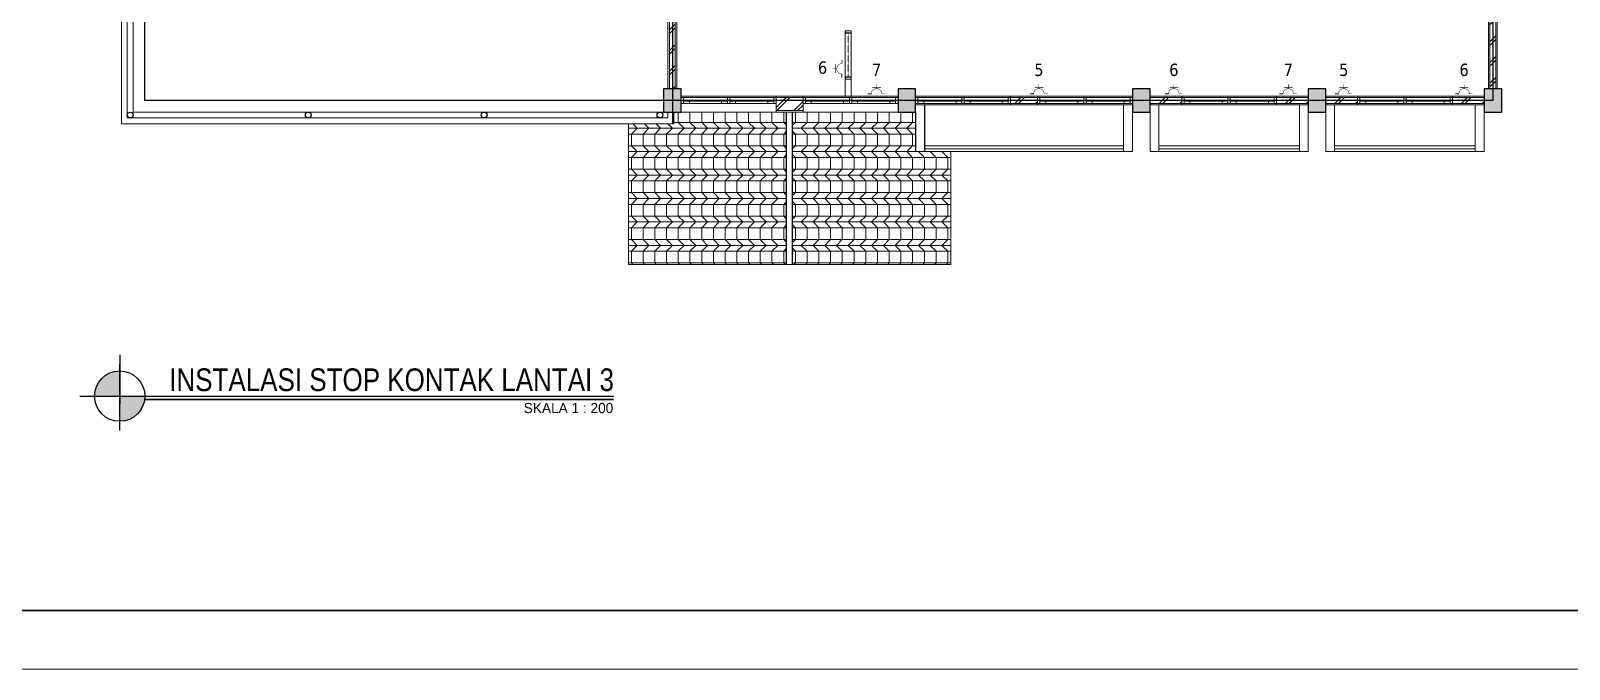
# Model space of a CAD drawing. Header units: millimetres. Extents: x -17012 to 17775, y -5570 to 5430.
# Drawn here: x 9222 to 14471, y -5570 to -3390 of the extents above; entities that cross this region are included whole.
import ezdxf
from ezdxf.enums import TextEntityAlignment as Align

# ---------------------------------------------------------------- set-up
doc = ezdxf.new("R2010")
doc.units = ezdxf.units.MM
doc.linetypes.add('HIDDEN', pattern=[0.375, 0.25, -0.125])
for name, color, linetype, lineweight in [('ars', 11, 'Continuous', 5), ('DENAH', 7, 'Continuous', 0), ('dinding', 5, 'Continuous', 15), ('GRS KOP', 1, 'Continuous', 35), ('KOLOM', 1, 'Continuous', 30), ('kop', 7, 'Continuous', 20), ('kus', 63, 'Continuous', 15), ('LAMPU-LISTRIK', 22, 'Continuous', 0), ('lan', 7, 'Continuous', 15), ('Notasi', 2, 'Continuous', 20), ('PARTISI', 190, 'Continuous', 9), ('SANITAIR', 4, 'Continuous', 5), ('sol kol', 8, 'Continuous', 0)]:
    doc.layers.add(name, color=color, linetype=linetype, lineweight=lineweight)
doc.layers.add('as', color=1, linetype='Continuous', plot=False)
doc.layers.add('D1', color=1, linetype='Continuous')
doc.layers.add('HT', color=8, linetype='Continuous')
doc.styles.add('BARU', font='complex.shx')
doc.styles.add('NOT', font='ARIALN.TTF')
doc.styles.get("Standard").update_dxf_attribs({"font": 'arial.ttf'})
doc.styles.add('style2', font='verdana.ttf')
doc.styles.add('tahoma', font='tahoma.ttf')

# ---------------------------------------------------------------- blocks, each defined once
blk = doc.blocks.new('K1')
at = {"layer": 'KOLOM'}
blk.add_lwpolyline([(0.2, 0.15), (-0.2, 0.15), (-0.2, -0.15), (0.2, -0.15), (0.2, 0.15)], dxfattribs=at)
blk = doc.blocks.new('H')
at = {"layer": 'LAMPU-LISTRIK', "ltscale": 2}
blk.add_line((2116771, -303777), (2116700, -303777), dxfattribs=at)
at = {"layer": 'LAMPU-LISTRIK', "ltscale": 2, "const_width": 10}
for points in [[(2116700, -303777), (2116771, -303777)], [(2116970, -303647), (2116790, -303647)], [(2116880, -303647), (2116880, -303577)], [(2117060, -303777), (2116989, -303777)]]:
    blk.add_lwpolyline(points, dxfattribs=at)
blk.add_lwpolyline([(2116989, -303777, 1), (2116771, -303777)], format="xyb", dxfattribs=at)
blk = doc.blocks.new('kop')
at = {"layer": 'GRS KOP'}
blk.add_lwpolyline([(1, 54), (83, 54), (83, 1), (1, 1)], close=True, dxfattribs=at)
at = {"layer": 'kop', "color": 7}
blk.add_line((0, 0), (84, 0), dxfattribs=at)
at = {"layer": 'kop', "style": 'BARU', "flags": 4}
for p, height in [((73.8, 5.4), 0.35), ((80.303, 5.382), 0.25), ((73.8, 4.9), 0.35), ((80.303, 4.882), 0.25), ((73.8, 4.4), 0.35), ((80.303, 4.382), 0.25)]:
    blk.add_attdef('-', p, '', height=height, dxfattribs=at)
at = {"layer": 'kop', "flags": 4}
for tag, p in [('AR-00', (78.057, 2.648)), ('00', (81.238, 2.647))]:
    blk.add_attdef(tag, text='', height=0.35, dxfattribs=at).set_placement(p, align=Align.MIDDLE)

msp = doc.modelspace()

# ---------------------------------------------------------------- hatches: boundary and pattern name
at = {"layer": 'ars'}
h = msp.add_hatch(dxfattribs=at)
h.set_pattern_fill('TEMBOK', color=256, scale=50)
h.set_pattern_definition([(45, (11710.864, -3643.213), (-35.3553, 35.3553), []), (45, (11723.364, -3643.213), (-35.3553, 35.3553), [])])
h.paths.add_polyline_path([(11420.9, -3588.2), (11420.9, -2768.2), (11400.9, -2768.2), (11400.9, -3588.2)])
h = msp.add_hatch(dxfattribs=at)
h.set_pattern_fill('TEMBOK', color=256, scale=50)
h.set_pattern_definition([(45, (11510.864, -3643.213), (-35.3553, 35.3553), []), (45, (11523.364, -3643.213), (-35.3553, 35.3553), [])])
h.paths.add_polyline_path([(14220.9, -3588.2), (14220.9, -2743.2), (14200.9, -2743.2), (14200.9, -3588.2)])
h = msp.add_hatch(dxfattribs=at)
h.set_pattern_fill('TEMBOK', color=256, scale=50)
h.set_pattern_definition([(45, (10908.864, -3943.213), (-35.3553, 35.3553), []), (45, (10921.364, -3943.213), (-35.3553, 35.3553), [])])
h.paths.add_polyline_path([(11856.9, -3618.2), (11764.9, -3618.2), (11764.9, -3663.2), (11856.9, -3663.2)])
h = msp.add_hatch(dxfattribs=at)
h.set_pattern_fill('TEMBOK', color=256, scale=50)
h.set_pattern_definition([(45, (11708.864, -3943.213), (-35.3553, 35.3553), []), (45, (11721.364, -3943.213), (-35.3553, 35.3553), [])])
h.paths.add_polyline_path([(12656.9, -3618.2), (12564.9, -3618.2), (12564.9, -3638.2), (12656.9, -3638.2)])
h = msp.add_hatch(dxfattribs=at)
h.set_pattern_fill('TEMBOK', color=256, scale=50)
h.set_pattern_definition([(45, (12200.864, -3943.213), (-35.3553, 35.3553), []), (45, (12213.364, -3943.213), (-35.3553, 35.3553), [])])
h.paths.add_polyline_path([(13148.9, -3618.2), (13040.9, -3618.2), (13040.9, -3638.2), (13148.9, -3638.2)])
h = msp.add_hatch(dxfattribs=at)
h.set_pattern_fill('TEMBOK', color=256, scale=50)
h.set_pattern_definition([(45, (12632.864, -3943.213), (-35.3553, 35.3553), []), (45, (12645.364, -3943.213), (-35.3553, 35.3553), [])])
h.paths.add_polyline_path([(13580.9, -3618.2), (13472.9, -3618.2), (13472.9, -3638.2), (13580.9, -3638.2)])
h = msp.add_hatch(dxfattribs=at)
h.set_pattern_fill('TEMBOK', color=256, scale=50)
h.set_pattern_definition([(45, (12800.864, -3943.213), (-35.3553, 35.3553), []), (45, (12813.364, -3943.213), (-35.3553, 35.3553), [])])
h.paths.add_polyline_path([(13748.9, -3618.2), (13640.9, -3618.2), (13640.9, -3638.2), (13748.9, -3638.2)])
h = msp.add_hatch(dxfattribs=at)
h.set_pattern_fill('TEMBOK', color=256, scale=50)
h.set_pattern_definition([(45, (13232.864, -3943.213), (-35.3553, 35.3553), []), (45, (13245.364, -3943.213), (-35.3553, 35.3553), [])])
h.paths.add_polyline_path([(14180.9, -3618.2), (14072.9, -3618.2), (14072.9, -3638.2), (14180.9, -3638.2)])
h = msp.add_hatch(dxfattribs=at)
h.set_pattern_fill('PLENTONG', color=256, scale=20, angle=270)
h.set_pattern_definition([(0, (11710.864, -3623.21), (2e-14, 80), []), (0, (11710.864, -3643.21), (2e-14, 80), []), (0, (11710.864, -3663.21), (2e-14, 80), []), (315, (11710.864, -3623.213), (40, -1e-14), [28.2843, -84.853]), (45, (11710.864, -3663.213), (-40, 1e-14), [28.2843, -84.853]), (270, (11710.864, -3663.213), (40, -7e-15), [40, -40])])
h.paths.add_polyline_path([(11800.9, -3668.2), (11415.9, -3668.2), (11415.9, -3708.2), (11260.9, -3708.2), (11260.9, -4188.2), (11800.9, -4188.2)])
h = msp.add_hatch(dxfattribs=at)
h.set_pattern_fill('PLENTONG', color=256, scale=20, angle=90)
h.set_pattern_definition([(180, (11710.864, -3663.21), (-1e-14, -80), []), (180, (11710.864, -3643.21), (-1e-14, -80), []), (180, (11710.864, -3623.21), (-1e-14, -80), []), (135, (11710.864, -3663.213), (-40, 5e-15), [28.2843, -84.8528]), (225, (11710.864, -3623.213), (40, -5e-15), [28.2843, -84.8528]), (90, (11710.864, -3623.213), (-40, 2e-15), [40, -40])])
h.paths.add_polyline_path([(12240.9, -3668.2), (11820.9, -3668.2), (11820.9, -4188.2), (12360.9, -4188.2), (12360.9, -3803.2), (12240.9, -3803.2)])
at = {"layer": 'DENAH'}
for points in [[(9439.2, -4637.9), (9525.7, -4637.9), (9525.7, -4552, 0.416242)], [(9612.2, -4637.9), (9525.7, -4637.9), (9525.7, -4723.8, 0.416242)]]:
    msp.add_hatch(color=256, dxfattribs=at).paths.add_polyline_path(points)
at = {"layer": 'sol kol'}
for points in [[(11380.9, -3588.2), (11380.9, -3668.2), (11440.9, -3668.2), (11440.9, -3588.2)], [(12180.9, -3588.2), (12180.9, -3668.2), (12240.9, -3668.2), (12240.9, -3588.2)], [(12980.9, -3588.2), (12980.9, -3668.2), (13040.9, -3668.2), (13040.9, -3588.2)], [(13580.9, -3588.2), (13580.9, -3668.2), (13640.9, -3668.2), (13640.9, -3588.2)], [(14180.9, -3588.2), (14180.9, -3668.2), (14240.9, -3668.2), (14240.9, -3588.2)]]:
    msp.add_hatch(color=256, dxfattribs=at).paths.add_polyline_path(points)

# ---------------------------------------------------------------- linework, layer by layer
for p, q in [((11800.9, -4188.2), (11800.9, -3668.2)), ((11820.9, -4188.2), (11820.9, -3668.2)), ((12240.9, -3668.2), (12240.9, -3803.2)), ((12270.9, -3643.2), (12270.9, -3803.2))]:
    msp.add_line(p, q)
msp.add_lwpolyline([(9610.9, -1428.2), (11410.9, -1428.2), (11410.9, -3628.2), (9610.9, -3628.2)], close=True)
for centre in [(9560.9, -3678.2), (10168.5, -3678.2), (10768.5, -3678.2), (11368.5, -3678.2)]:
    msp.add_circle(centre, 10)
at = {"layer": 'ars'}
for points in [[(11420.9, -3588.2), (11420.9, -2768.2), (11400.9, -2768.2), (11400.9, -3588.2)], [(14220.9, -3588.2), (14220.9, -2743.2), (14200.9, -2743.2), (14200.9, -3588.2)], [(11856.9, -3618.2), (11764.9, -3618.2), (11764.9, -3663.2), (11856.9, -3663.2)], [(12656.9, -3618.2), (12564.9, -3618.2), (12564.9, -3638.2), (12656.9, -3638.2)], [(13148.9, -3618.2), (13040.9, -3618.2), (13040.9, -3638.2), (13148.9, -3638.2)], [(13580.9, -3618.2), (13472.9, -3618.2), (13472.9, -3638.2), (13580.9, -3638.2)], [(13748.9, -3618.2), (13640.9, -3618.2), (13640.9, -3638.2), (13748.9, -3638.2)], [(14180.9, -3618.2), (14072.9, -3618.2), (14072.9, -3638.2), (14180.9, -3638.2)]]:
    msp.add_lwpolyline(points, close=True, dxfattribs=at)
for points in [[(12950.9, -3783.2), (12270.9, -3783.2)], [(12950.9, -3793.2), (12270.9, -3793.2)], [(13550.9, -3783.2), (13070.9, -3783.2)], [(13550.9, -3793.2), (13070.9, -3793.2)], [(14150.9, -3783.2), (13670.9, -3783.2)], [(14150.9, -3793.2), (13670.9, -3793.2)]]:
    msp.add_lwpolyline(points, dxfattribs=at)
at = {"layer": 'as'}
for points in [[(11410.9, -1428.2), (11410.9, -1348.2), (11410.9, -3708.2)], [(11410.9, -1428.2), (11410.9, -3628.2)], [(14210.9, -1428.2), (14210.9, -3628.2)], [(12210.9, -3628.2), (11410.9, -3628.2)], [(14210.9, -3628.2), (12210.9, -3628.2)]]:
    msp.add_lwpolyline(points, dxfattribs=at)
at = {"layer": 'D1', "color": 7, "const_width": 5.42}
msp.add_lwpolyline([(9611, -4649.7), (11210.8, -4649.7)], dxfattribs=at)
at = {"layer": 'D1', "color": 7}
msp.add_circle((9525.1, -4637.9), 85.9, dxfattribs=at)
at = {"layer": 'dinding'}
for p, q in [((9530.9, -3708.2), (9530.9, -1348.2)), ((9550.9, -3688.2), (9550.9, -1368.2)), ((11395.9, -3668.2), (11395.9, -3688.2)), ((11415.9, -3668.2), (11415.9, -3708.2)), ((11415.9, -3708.2), (9530.9, -3708.2)), ((11395.9, -3688.2), (9550.9, -3688.2))]:
    msp.add_line(p, q, dxfattribs=at)
for points in [[(11425.9, -3588.2), (11425.9, -2768.2), (11395.9, -2768.2), (11395.9, -3588.2)], [(14225.9, -3588.2), (14225.9, -2743.2), (14195.9, -2743.2), (14195.9, -3588.2)], [(11856.9, -3613.2), (11764.9, -3613.2), (11764.9, -3668.2), (11856.9, -3668.2)], [(12656.9, -3613.2), (12564.9, -3613.2), (12564.9, -3643.2), (12656.9, -3643.2)], [(13148.9, -3613.2), (13040.9, -3613.2), (13040.9, -3643.2), (13148.9, -3643.2)], [(13580.9, -3613.2), (13472.9, -3613.2), (13472.9, -3643.2), (13580.9, -3643.2)], [(13748.9, -3613.2), (13640.9, -3613.2), (13640.9, -3643.2), (13748.9, -3643.2)], [(14180.9, -3613.2), (14072.9, -3613.2), (14072.9, -3643.2), (14180.9, -3643.2)]]:
    msp.add_lwpolyline(points, close=True, dxfattribs=at)
at = {"layer": 'HT'}
for p, q in [((9525.7, -4497.1), (9525.7, -4664.9)), ((9525.7, -4754.7), (9525.7, -4529.2)), ((9389.5, -4637.9), (11210.8, -4637.9))]:
    msp.add_line(p, q, dxfattribs=at)
at = {"layer": 'kus'}
for p, q in [((12000.9, -3398.2), (12000.9, -3548.2)), ((12020.9, -3398.2), (12020.9, -3548.2)), ((11598.9, -3618.2), (11448.9, -3618.2)), ((11756.9, -3618.2), (11606.9, -3618.2)), ((11864.9, -3618.2), (12014.9, -3618.2)), ((12022.9, -3618.2), (12172.9, -3618.2)), ((12398.9, -3618.2), (12248.9, -3618.2)), ((12556.9, -3618.2), (12406.9, -3618.2)), ((12664.9, -3618.2), (12814.9, -3618.2)), ((12822.9, -3618.2), (12972.9, -3618.2)), ((13156.9, -3618.2), (13306.9, -3618.2)), ((13314.9, -3618.2), (13464.9, -3618.2)), ((13756.9, -3618.2), (13906.9, -3618.2)), ((13914.9, -3618.2), (14064.9, -3618.2)), ((11598.9, -3631.2), (11448.9, -3631.2)), ((11598.9, -3638.2), (11448.9, -3638.2)), ((11468.9, -3631.2), (11468.9, -3638.2)), ((11578.9, -3631.2), (11578.9, -3638.2)), ((11756.9, -3631.2), (11606.9, -3631.2)), ((11756.9, -3638.2), (11606.9, -3638.2)), ((11626.9, -3631.2), (11626.9, -3638.2)), ((11736.9, -3631.2), (11736.9, -3638.2)), ((11864.9, -3631.2), (12014.9, -3631.2)), ((11864.9, -3638.2), (12014.9, -3638.2)), ((11884.9, -3631.2), (11884.9, -3638.2)), ((11994.9, -3631.2), (11994.9, -3638.2)), ((12022.9, -3631.2), (12172.9, -3631.2)), ((12022.9, -3638.2), (12172.9, -3638.2)), ((12042.9, -3631.2), (12042.9, -3638.2)), ((12152.9, -3631.2), (12152.9, -3638.2)), ((12398.9, -3631.2), (12248.9, -3631.2)), ((12398.9, -3638.2), (12248.9, -3638.2)), ((12268.9, -3631.2), (12268.9, -3638.2)), ((12378.9, -3631.2), (12378.9, -3638.2)), ((12556.9, -3631.2), (12406.9, -3631.2)), ((12556.9, -3638.2), (12406.9, -3638.2)), ((12426.9, -3631.2), (12426.9, -3638.2)), ((12536.9, -3631.2), (12536.9, -3638.2)), ((12664.9, -3631.2), (12814.9, -3631.2)), ((12664.9, -3638.2), (12814.9, -3638.2)), ((12684.9, -3631.2), (12684.9, -3638.2)), ((12794.9, -3631.2), (12794.9, -3638.2)), ((12822.9, -3631.2), (12972.9, -3631.2)), ((12822.9, -3638.2), (12972.9, -3638.2)), ((12842.9, -3631.2), (12842.9, -3638.2)), ((12952.9, -3631.2), (12952.9, -3638.2)), ((13156.9, -3631.2), (13306.9, -3631.2)), ((13156.9, -3638.2), (13306.9, -3638.2)), ((13176.9, -3631.2), (13176.9, -3638.2)), ((13286.9, -3631.2), (13286.9, -3638.2)), ((13314.9, -3631.2), (13464.9, -3631.2)), ((13314.9, -3638.2), (13464.9, -3638.2)), ((13334.9, -3631.2), (13334.9, -3638.2)), ((13444.9, -3631.2), (13444.9, -3638.2)), ((13756.9, -3631.2), (13906.9, -3631.2)), ((13756.9, -3638.2), (13906.9, -3638.2)), ((13776.9, -3631.2), (13776.9, -3638.2)), ((13886.9, -3631.2), (13886.9, -3638.2)), ((13914.9, -3631.2), (14064.9, -3631.2)), ((13914.9, -3638.2), (14064.9, -3638.2)), ((13934.9, -3631.2), (13934.9, -3638.2)), ((14044.9, -3631.2), (14044.9, -3638.2))]:
    msp.add_line(p, q, dxfattribs=at)
at = {"layer": 'kus', "linetype": 'HIDDEN'}
msp.add_line((12010.9, -3398.2), (12010.9, -3548.2), dxfattribs=at)
at = {"layer": 'kus'}
for points in [[(12000.9, -3398.2), (12000.9, -3390.2), (12020.9, -3390.2), (12020.9, -3398.2)], [(12001.3, -3397.8), (12001.3, -3390.6), (12020.5, -3390.6), (12020.5, -3397.8)], [(12000.9, -3556.2), (12000.9, -3548.2), (12020.9, -3548.2), (12020.9, -3556.2)], [(12001.3, -3555.8), (12001.3, -3548.6), (12020.5, -3548.6), (12020.5, -3555.8)], [(11448.9, -3638.2), (11440.9, -3638.2), (11440.9, -3618.2), (11448.9, -3618.2)], [(11606.9, -3638.2), (11598.9, -3638.2), (11598.9, -3618.2), (11606.9, -3618.2)], [(11764.9, -3638.2), (11756.9, -3638.2), (11756.9, -3618.2), (11764.9, -3618.2)], [(11856.9, -3638.2), (11864.9, -3638.2), (11864.9, -3618.2), (11856.9, -3618.2)], [(12014.9, -3638.2), (12022.9, -3638.2), (12022.9, -3618.2), (12014.9, -3618.2)], [(12172.9, -3638.2), (12180.9, -3638.2), (12180.9, -3618.2), (12172.9, -3618.2)], [(12248.9, -3638.2), (12240.9, -3638.2), (12240.9, -3618.2), (12248.9, -3618.2)], [(12406.9, -3638.2), (12398.9, -3638.2), (12398.9, -3618.2), (12406.9, -3618.2)], [(12564.9, -3638.2), (12556.9, -3638.2), (12556.9, -3618.2), (12564.9, -3618.2)], [(12656.9, -3638.2), (12664.9, -3638.2), (12664.9, -3618.2), (12656.9, -3618.2)], [(12814.9, -3638.2), (12822.9, -3638.2), (12822.9, -3618.2), (12814.9, -3618.2)], [(12972.9, -3638.2), (12980.9, -3638.2), (12980.9, -3618.2), (12972.9, -3618.2)], [(13148.9, -3638.2), (13156.9, -3638.2), (13156.9, -3618.2), (13148.9, -3618.2)], [(13306.9, -3638.2), (13314.9, -3638.2), (13314.9, -3618.2), (13306.9, -3618.2)], [(13464.9, -3638.2), (13472.9, -3638.2), (13472.9, -3618.2), (13464.9, -3618.2)], [(13748.9, -3638.2), (13756.9, -3638.2), (13756.9, -3618.2), (13748.9, -3618.2)], [(13906.9, -3638.2), (13914.9, -3638.2), (13914.9, -3618.2), (13906.9, -3618.2)], [(14064.9, -3638.2), (14072.9, -3638.2), (14072.9, -3618.2), (14064.9, -3618.2)]]:
    msp.add_lwpolyline(points, close=True, dxfattribs=at)
at = {"layer": 'lan'}
for p, q in [((12950.9, -3643.2), (12950.9, -3803.2)), ((12980.9, -3668.2), (12980.9, -3803.2)), ((13040.9, -3668.2), (13040.9, -3803.2)), ((13070.9, -3643.2), (13070.9, -3803.2)), ((13550.9, -3643.2), (13550.9, -3803.2)), ((13580.9, -3668.2), (13580.9, -3803.2)), ((13640.9, -3668.2), (13640.9, -3803.2)), ((13670.9, -3643.2), (13670.9, -3803.2)), ((14150.9, -3643.2), (14150.9, -3803.2)), ((14180.9, -3668.2), (14180.9, -3803.2)), ((11260.9, -4188.2), (11260.9, -3708.2)), ((12360.9, -3803.2), (12360.9, -4188.2)), ((12360.9, -4188.2), (11260.9, -4188.2))]:
    msp.add_line(p, q, dxfattribs=at)
for points in [[(11764.9, -3668.2), (11440.9, -3668.2), (11440.9, -3613.2), (11764.9, -3613.2)], [(11856.9, -3668.2), (12180.9, -3668.2), (12180.9, -3613.2), (11856.9, -3613.2)], [(12564.9, -3643.2), (12240.9, -3643.2), (12240.9, -3613.2), (12564.9, -3613.2)], [(12656.9, -3643.2), (12980.9, -3643.2), (12980.9, -3613.2), (12656.9, -3613.2)], [(13148.9, -3643.2), (13472.9, -3643.2), (13472.9, -3613.2), (13148.9, -3613.2)], [(13748.9, -3643.2), (14072.9, -3643.2), (14072.9, -3613.2), (13748.9, -3613.2)]]:
    msp.add_lwpolyline(points, close=True, dxfattribs=at)
for points in [[(12980.9, -3803.2), (12240.9, -3803.2)], [(13580.9, -3803.2), (13040.9, -3803.2)], [(14180.9, -3803.2), (13640.9, -3803.2)]]:
    msp.add_lwpolyline(points, dxfattribs=at)
at = {"layer": 'PARTISI'}
msp.add_lwpolyline([(12000.9, -3556.2), (12000.9, -3613.2), (12020.9, -3613.2), (12020.9, -3556.2)], close=True, dxfattribs=at)
at = {"layer": 'SANITAIR'}
msp.add_lwpolyline([(11410.9, -3668.2), (9570.9, -3668.2), (9570.9, -1388.2), (11410.9, -1388.2)], dxfattribs=at)

# ---------------------------------------------------------------- block references
at = {"layer": 'D1', "xscale": 0.1637999999111344, "yscale": 0.1637999999111344, "zscale": 0.1638, "rotation": 90}
msp.add_blockref('H', (-37769.1, -350265.2), dxfattribs=at)
at = {"layer": 'D1', "xscale": 0.1637999999111344, "yscale": 0.1637999999111344, "zscale": 0.1638}
for p in [(-334637.2, 46152.9), (-334083.2, 46152.9), (-333622.7, 46152.9), (-333232.3, 46152.9), (-333043, 46152.9), (-332632.3, 46152.9)]:
    msp.add_blockref('H', p, dxfattribs=at)
at = {"layer": 'KOLOM', "xscale": 200, "yscale": 200, "zscale": 200, "rotation": 90}
for p in [(11410.9, -3628.2), (12210.9, -3628.2), (13010.9, -3628.2), (13610.9, -3628.2), (14210.9, -3628.2)]:
    msp.add_blockref('K1', p, dxfattribs=at)
at = {"layer": 'kop', "xscale": 200, "yscale": 200, "zscale": 200}
msp.add_blockref('kop', (975.2, -5570.2), dxfattribs=at)

# ---------------------------------------------------------------- texts
at = {"color": 0}
for s, insert, char_height, width, attachment_point, style in [(' INSTALASI STOP KONTAK LANTAI 3', (9669.3, -4543.2), 77.414, 2287.765, 1, 'NOT'), ('{\\fCentury Gothic|b0|i0|c0|p34;SKALA 1 : 200}', (11209.3, -4661), 34.836, 386.369, 3, 'style2')]:
    msp.add_mtext(s, dxfattribs=dict(at, insert=insert, char_height=char_height, width=width, attachment_point=attachment_point, style=style))
at = {"layer": 'Notasi', "color": 3, "style": 'tahoma'}
for s, p in [('6', (11907.7, -3537.4)), ('7', (12091.9, -3544.8)), ('5', (12645.9, -3544.8)), ('6', (13106.5, -3544.8)), ('7', (13496.9, -3544.8)), ('5', (13686.2, -3544.8)), ('6', (14096.9, -3544.8))]:
    msp.add_text(s, height=42.1, dxfattribs=at).set_placement(p)

doc.saveas('drawing.dxf')
